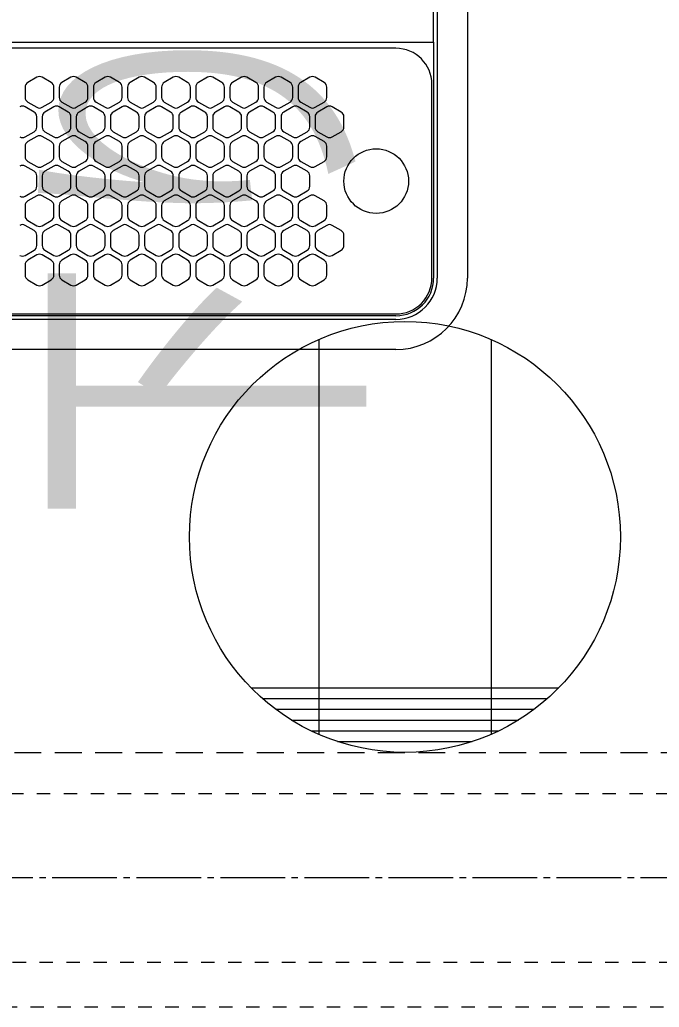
# Model space of a CAD drawing. Units: millimetres at full size, sheet at 1:30. Extents: x -17796 to 21385, y -23279 to 7734.
# Drawn here: x -13450.5 to -13272.4, y -1728.6 to -1453.5 of the extents above; entities that cross this region are included whole.
import ezdxf
from ezdxf.enums import TextEntityAlignment as Align

# ---------------------------------------------------------------- set-up
doc = ezdxf.new("R2010")
doc.units = ezdxf.units.MM
doc.header["$LTSCALE"] = 30
for name, pattern in [('USER11', [0.25, 0.125, -0.125]), ('USER4', [0.78, 0.6, -0.06, 0.06, -0.06]), ('USER5', [0.375, 0.25, -0.125])]:
    doc.linetypes.add(name, pattern=pattern)
doc.layers.add('0-1_(W)電灯', color=253, linetype='Continuous', lineweight=18)
doc.layers.add('E-E_文字', color=6, linetype='Continuous', lineweight=9)
doc.styles.add('ＭＳ ゴシック', font='')
doc.styles.get('ＭＳ ゴシック').set_extended_font_data('MS Gothic')

msp = doc.modelspace()

# ---------------------------------------------------------------- linework, layer by layer
at = {"layer": '0-1_(W)電灯'}
for p, q in [((-13334.22, -1060.48), (-13334.22, -1525.48)), ((-13325.82, -1060.48), (-13325.82, -1525.48)), ((-13906.22, -1459.78), (-13335.22, -1459.78)), ((-13335.22, -1459.78), (-13335.22, -1525.48)), ((-13345.72, -1461.48), (-13615.22, -1461.48)), ((-13445.72, -1469.55), (-13448.22, -1470.99)), ((-13441.72, -1470.99), (-13444.22, -1469.55)), ((-13436.22, -1469.55), (-13438.72, -1470.99)), ((-13432.22, -1470.99), (-13434.72, -1469.55)), ((-13426.72, -1469.55), (-13429.22, -1470.99)), ((-13422.72, -1470.99), (-13425.22, -1469.55)), ((-13417.22, -1469.55), (-13419.72, -1470.99)), ((-13413.22, -1470.99), (-13415.72, -1469.55)), ((-13407.72, -1469.55), (-13410.22, -1470.99)), ((-13403.72, -1470.99), (-13406.22, -1469.55)), ((-13398.22, -1469.55), (-13400.72, -1470.99)), ((-13394.22, -1470.99), (-13396.72, -1469.55)), ((-13388.72, -1469.55), (-13391.22, -1470.99)), ((-13384.72, -1470.99), (-13387.22, -1469.55)), ((-13379.22, -1469.55), (-13381.72, -1470.99)), ((-13375.22, -1470.99), (-13377.72, -1469.55)), ((-13369.72, -1469.55), (-13372.22, -1470.99)), ((-13365.72, -1470.99), (-13368.22, -1469.55)), ((-13335.72, -1525.48), (-13335.72, -1471.48)), ((-13448.97, -1472.29), (-13448.97, -1475.18)), ((-13440.97, -1475.18), (-13440.97, -1472.29)), ((-13439.47, -1472.29), (-13439.47, -1475.18)), ((-13431.47, -1475.18), (-13431.47, -1472.29)), ((-13429.97, -1472.29), (-13429.97, -1475.18)), ((-13421.97, -1475.18), (-13421.97, -1472.29)), ((-13420.47, -1472.29), (-13420.47, -1475.18)), ((-13412.47, -1475.18), (-13412.47, -1472.29)), ((-13410.97, -1472.29), (-13410.97, -1475.18)), ((-13402.97, -1475.18), (-13402.97, -1472.29)), ((-13401.47, -1472.29), (-13401.47, -1475.18)), ((-13393.47, -1475.18), (-13393.47, -1472.29)), ((-13391.97, -1472.29), (-13391.97, -1475.18)), ((-13383.97, -1475.18), (-13383.97, -1472.29)), ((-13382.47, -1472.29), (-13382.47, -1475.18)), ((-13374.47, -1475.18), (-13374.47, -1472.29)), ((-13372.97, -1472.29), (-13372.97, -1475.18)), ((-13364.97, -1475.18), (-13364.97, -1472.29)), ((-13448.22, -1476.48), (-13445.72, -1477.92)), ((-13444.22, -1477.92), (-13441.72, -1476.48)), ((-13438.72, -1476.48), (-13436.22, -1477.92)), ((-13434.72, -1477.92), (-13432.22, -1476.48)), ((-13429.22, -1476.48), (-13426.72, -1477.92)), ((-13425.22, -1477.92), (-13422.72, -1476.48)), ((-13419.72, -1476.48), (-13417.22, -1477.92)), ((-13415.72, -1477.92), (-13413.22, -1476.48)), ((-13410.22, -1476.48), (-13407.72, -1477.92)), ((-13406.22, -1477.92), (-13403.72, -1476.48)), ((-13400.72, -1476.48), (-13398.22, -1477.92)), ((-13396.72, -1477.92), (-13394.22, -1476.48)), ((-13391.22, -1476.48), (-13388.72, -1477.92)), ((-13387.22, -1477.92), (-13384.72, -1476.48)), ((-13381.72, -1476.48), (-13379.22, -1477.92)), ((-13377.72, -1477.92), (-13375.22, -1476.48)), ((-13372.22, -1476.48), (-13369.72, -1477.92)), ((-13368.22, -1477.92), (-13365.72, -1476.48)), ((-13446.47, -1479.24), (-13448.97, -1477.8)), ((-13440.97, -1477.8), (-13443.47, -1479.24)), ((-13436.97, -1479.24), (-13439.47, -1477.8)), ((-13431.47, -1477.8), (-13433.97, -1479.24)), ((-13427.47, -1479.24), (-13429.97, -1477.8)), ((-13421.97, -1477.8), (-13424.47, -1479.24)), ((-13417.97, -1479.24), (-13420.47, -1477.8)), ((-13412.47, -1477.8), (-13414.97, -1479.24)), ((-13408.47, -1479.24), (-13410.97, -1477.8)), ((-13402.97, -1477.8), (-13405.47, -1479.24)), ((-13398.97, -1479.24), (-13401.47, -1477.8)), ((-13393.47, -1477.8), (-13395.97, -1479.24)), ((-13389.47, -1479.24), (-13391.97, -1477.8)), ((-13383.97, -1477.8), (-13386.47, -1479.24)), ((-13379.97, -1479.24), (-13382.47, -1477.8)), ((-13374.47, -1477.8), (-13376.97, -1479.24)), ((-13370.47, -1479.24), (-13372.97, -1477.8)), ((-13364.97, -1477.8), (-13367.47, -1479.24)), ((-13360.97, -1479.24), (-13363.47, -1477.8)), ((-13445.72, -1483.43), (-13445.72, -1480.54)), ((-13444.22, -1480.54), (-13444.22, -1483.43)), ((-13436.22, -1483.43), (-13436.22, -1480.54)), ((-13434.72, -1480.54), (-13434.72, -1483.43)), ((-13426.72, -1483.43), (-13426.72, -1480.54)), ((-13425.22, -1480.54), (-13425.22, -1483.43)), ((-13417.22, -1483.43), (-13417.22, -1480.54)), ((-13415.72, -1480.54), (-13415.72, -1483.43)), ((-13407.72, -1483.43), (-13407.72, -1480.54)), ((-13406.22, -1480.54), (-13406.22, -1483.43)), ((-13398.22, -1483.43), (-13398.22, -1480.54)), ((-13396.72, -1480.54), (-13396.72, -1483.43)), ((-13388.72, -1483.43), (-13388.72, -1480.54)), ((-13387.22, -1480.54), (-13387.22, -1483.43)), ((-13379.22, -1483.43), (-13379.22, -1480.54)), ((-13377.72, -1480.54), (-13377.72, -1483.43)), ((-13369.72, -1483.43), (-13369.72, -1480.54)), ((-13368.22, -1480.54), (-13368.22, -1483.43)), ((-13360.22, -1483.43), (-13360.22, -1480.54)), ((-13448.97, -1486.17), (-13446.47, -1484.73)), ((-13443.47, -1484.73), (-13440.97, -1486.17)), ((-13439.47, -1486.17), (-13436.97, -1484.73)), ((-13433.97, -1484.73), (-13431.47, -1486.17)), ((-13429.97, -1486.17), (-13427.47, -1484.73)), ((-13424.47, -1484.73), (-13421.97, -1486.17)), ((-13420.47, -1486.17), (-13417.97, -1484.73)), ((-13414.97, -1484.73), (-13412.47, -1486.17)), ((-13410.97, -1486.17), (-13408.47, -1484.73)), ((-13405.47, -1484.73), (-13402.97, -1486.17)), ((-13401.47, -1486.17), (-13398.97, -1484.73)), ((-13395.97, -1484.73), (-13393.47, -1486.17)), ((-13391.97, -1486.17), (-13389.47, -1484.73)), ((-13386.47, -1484.73), (-13383.97, -1486.17)), ((-13382.47, -1486.17), (-13379.97, -1484.73)), ((-13376.97, -1484.73), (-13374.47, -1486.17)), ((-13372.97, -1486.17), (-13370.47, -1484.73)), ((-13367.47, -1484.73), (-13364.97, -1486.17)), ((-13363.47, -1486.17), (-13360.97, -1484.73)), ((-13445.72, -1486.05), (-13448.22, -1487.49)), ((-13441.72, -1487.49), (-13444.22, -1486.05)), ((-13436.22, -1486.05), (-13438.72, -1487.49)), ((-13432.22, -1487.49), (-13434.72, -1486.05)), ((-13426.72, -1486.05), (-13429.22, -1487.49)), ((-13422.72, -1487.49), (-13425.22, -1486.05)), ((-13417.22, -1486.05), (-13419.72, -1487.49)), ((-13413.22, -1487.49), (-13415.72, -1486.05)), ((-13407.72, -1486.05), (-13410.22, -1487.49)), ((-13403.72, -1487.49), (-13406.22, -1486.05)), ((-13398.22, -1486.05), (-13400.72, -1487.49)), ((-13394.22, -1487.49), (-13396.72, -1486.05)), ((-13388.72, -1486.05), (-13391.22, -1487.49)), ((-13384.72, -1487.49), (-13387.22, -1486.05)), ((-13379.22, -1486.05), (-13381.72, -1487.49)), ((-13375.22, -1487.49), (-13377.72, -1486.05)), ((-13369.72, -1486.05), (-13372.22, -1487.49)), ((-13365.72, -1487.49), (-13368.22, -1486.05)), ((-13448.97, -1488.79), (-13448.97, -1491.68)), ((-13440.97, -1491.68), (-13440.97, -1488.79)), ((-13439.47, -1488.79), (-13439.47, -1491.68)), ((-13431.47, -1491.68), (-13431.47, -1488.79)), ((-13429.97, -1488.79), (-13429.97, -1491.68)), ((-13421.97, -1491.68), (-13421.97, -1488.79)), ((-13420.47, -1488.79), (-13420.47, -1491.68)), ((-13412.47, -1491.68), (-13412.47, -1488.79)), ((-13410.97, -1488.79), (-13410.97, -1491.68)), ((-13402.97, -1491.68), (-13402.97, -1488.79)), ((-13401.47, -1488.79), (-13401.47, -1491.68)), ((-13393.47, -1491.68), (-13393.47, -1488.79)), ((-13391.97, -1488.79), (-13391.97, -1491.68)), ((-13383.97, -1491.68), (-13383.97, -1488.79)), ((-13382.47, -1488.79), (-13382.47, -1491.68)), ((-13374.47, -1491.68), (-13374.47, -1488.79)), ((-13372.97, -1488.79), (-13372.97, -1491.68)), ((-13364.97, -1491.68), (-13364.97, -1488.79)), ((-13448.22, -1492.98), (-13445.72, -1494.42)), ((-13444.22, -1494.42), (-13441.72, -1492.98)), ((-13438.72, -1492.98), (-13436.22, -1494.42)), ((-13434.72, -1494.42), (-13432.22, -1492.98)), ((-13429.22, -1492.98), (-13426.72, -1494.42)), ((-13425.22, -1494.42), (-13422.72, -1492.98)), ((-13419.72, -1492.98), (-13417.22, -1494.42)), ((-13415.72, -1494.42), (-13413.22, -1492.98)), ((-13410.22, -1492.98), (-13407.72, -1494.42)), ((-13406.22, -1494.42), (-13403.72, -1492.98)), ((-13400.72, -1492.98), (-13398.22, -1494.42)), ((-13396.72, -1494.42), (-13394.22, -1492.98)), ((-13391.22, -1492.98), (-13388.72, -1494.42)), ((-13387.22, -1494.42), (-13384.72, -1492.98)), ((-13381.72, -1492.98), (-13379.22, -1494.42)), ((-13377.72, -1494.42), (-13375.22, -1492.98)), ((-13372.22, -1492.98), (-13369.72, -1494.42)), ((-13368.22, -1494.42), (-13365.72, -1492.98)), ((-13446.47, -1495.74), (-13448.97, -1494.3)), ((-13440.97, -1494.3), (-13443.47, -1495.74)), ((-13436.97, -1495.74), (-13439.47, -1494.3)), ((-13431.47, -1494.3), (-13433.97, -1495.74)), ((-13427.47, -1495.74), (-13429.97, -1494.3)), ((-13421.97, -1494.3), (-13424.47, -1495.74)), ((-13417.97, -1495.74), (-13420.47, -1494.3)), ((-13412.47, -1494.3), (-13414.97, -1495.74)), ((-13408.47, -1495.74), (-13410.97, -1494.3)), ((-13402.97, -1494.3), (-13405.47, -1495.74)), ((-13398.97, -1495.74), (-13401.47, -1494.3)), ((-13393.47, -1494.3), (-13395.97, -1495.74)), ((-13389.47, -1495.74), (-13391.97, -1494.3)), ((-13383.97, -1494.3), (-13386.47, -1495.74)), ((-13379.97, -1495.74), (-13382.47, -1494.3)), ((-13374.47, -1494.3), (-13376.97, -1495.74)), ((-13370.47, -1495.74), (-13372.97, -1494.3)), ((-13445.72, -1499.93), (-13445.72, -1497.04)), ((-13444.22, -1497.04), (-13444.22, -1499.93)), ((-13436.22, -1499.93), (-13436.22, -1497.04)), ((-13434.72, -1497.04), (-13434.72, -1499.93)), ((-13426.72, -1499.93), (-13426.72, -1497.04)), ((-13425.22, -1497.04), (-13425.22, -1499.93)), ((-13417.22, -1499.93), (-13417.22, -1497.04)), ((-13415.72, -1497.04), (-13415.72, -1499.93)), ((-13407.72, -1499.93), (-13407.72, -1497.04)), ((-13406.22, -1497.04), (-13406.22, -1499.93)), ((-13398.22, -1499.93), (-13398.22, -1497.04)), ((-13396.72, -1497.04), (-13396.72, -1499.93)), ((-13388.72, -1499.93), (-13388.72, -1497.04)), ((-13387.22, -1497.04), (-13387.22, -1499.93)), ((-13379.22, -1499.93), (-13379.22, -1497.04)), ((-13377.72, -1497.04), (-13377.72, -1499.93)), ((-13369.72, -1499.93), (-13369.72, -1497.04)), ((-13448.97, -1502.67), (-13446.47, -1501.23)), ((-13443.47, -1501.23), (-13440.97, -1502.67)), ((-13439.47, -1502.67), (-13436.97, -1501.23)), ((-13433.97, -1501.23), (-13431.47, -1502.67)), ((-13429.97, -1502.67), (-13427.47, -1501.23)), ((-13424.47, -1501.23), (-13421.97, -1502.67)), ((-13420.47, -1502.67), (-13417.97, -1501.23)), ((-13414.97, -1501.23), (-13412.47, -1502.67)), ((-13410.97, -1502.67), (-13408.47, -1501.23)), ((-13405.47, -1501.23), (-13402.97, -1502.67)), ((-13401.47, -1502.67), (-13398.97, -1501.23)), ((-13395.97, -1501.23), (-13393.47, -1502.67)), ((-13391.97, -1502.67), (-13389.47, -1501.23)), ((-13386.47, -1501.23), (-13383.97, -1502.67)), ((-13382.47, -1502.67), (-13379.97, -1501.23)), ((-13376.97, -1501.23), (-13374.47, -1502.67)), ((-13372.97, -1502.67), (-13370.47, -1501.23)), ((-13445.72, -1502.55), (-13448.22, -1503.99)), ((-13441.72, -1503.99), (-13444.22, -1502.55)), ((-13436.22, -1502.55), (-13438.72, -1503.99)), ((-13432.22, -1503.99), (-13434.72, -1502.55)), ((-13426.72, -1502.55), (-13429.22, -1503.99)), ((-13422.72, -1503.99), (-13425.22, -1502.55)), ((-13417.22, -1502.55), (-13419.72, -1503.99)), ((-13413.22, -1503.99), (-13415.72, -1502.55)), ((-13407.72, -1502.55), (-13410.22, -1503.99)), ((-13403.72, -1503.99), (-13406.22, -1502.55)), ((-13398.22, -1502.55), (-13400.72, -1503.99)), ((-13394.22, -1503.99), (-13396.72, -1502.55)), ((-13388.72, -1502.55), (-13391.22, -1503.99)), ((-13384.72, -1503.99), (-13387.22, -1502.55)), ((-13379.22, -1502.55), (-13381.72, -1503.99)), ((-13375.22, -1503.99), (-13377.72, -1502.55)), ((-13369.72, -1502.55), (-13372.22, -1503.99)), ((-13365.72, -1503.99), (-13368.22, -1502.55)), ((-13448.97, -1505.29), (-13448.97, -1508.18)), ((-13440.97, -1508.18), (-13440.97, -1505.29)), ((-13439.47, -1505.29), (-13439.47, -1508.18)), ((-13431.47, -1508.18), (-13431.47, -1505.29)), ((-13429.97, -1505.29), (-13429.97, -1508.18)), ((-13421.97, -1508.18), (-13421.97, -1505.29)), ((-13420.47, -1505.29), (-13420.47, -1508.18)), ((-13412.47, -1508.18), (-13412.47, -1505.29)), ((-13410.97, -1505.29), (-13410.97, -1508.18)), ((-13402.97, -1508.18), (-13402.97, -1505.29)), ((-13401.47, -1505.29), (-13401.47, -1508.18)), ((-13393.47, -1508.18), (-13393.47, -1505.29)), ((-13391.97, -1505.29), (-13391.97, -1508.18)), ((-13383.97, -1508.18), (-13383.97, -1505.29)), ((-13382.47, -1505.29), (-13382.47, -1508.18)), ((-13374.47, -1508.18), (-13374.47, -1505.29)), ((-13372.97, -1505.29), (-13372.97, -1508.18)), ((-13364.97, -1508.18), (-13364.97, -1505.29)), ((-13448.22, -1509.48), (-13445.72, -1510.92)), ((-13444.22, -1510.92), (-13441.72, -1509.48)), ((-13438.72, -1509.48), (-13436.22, -1510.92)), ((-13434.72, -1510.92), (-13432.22, -1509.48)), ((-13429.22, -1509.48), (-13426.72, -1510.92)), ((-13425.22, -1510.92), (-13422.72, -1509.48)), ((-13419.72, -1509.48), (-13417.22, -1510.92)), ((-13415.72, -1510.92), (-13413.22, -1509.48)), ((-13410.22, -1509.48), (-13407.72, -1510.92)), ((-13406.22, -1510.92), (-13403.72, -1509.48)), ((-13400.72, -1509.48), (-13398.22, -1510.92)), ((-13396.72, -1510.92), (-13394.22, -1509.48)), ((-13391.22, -1509.48), (-13388.72, -1510.92)), ((-13387.22, -1510.92), (-13384.72, -1509.48)), ((-13381.72, -1509.48), (-13379.22, -1510.92)), ((-13377.72, -1510.92), (-13375.22, -1509.48)), ((-13372.22, -1509.48), (-13369.72, -1510.92)), ((-13368.22, -1510.92), (-13365.72, -1509.48)), ((-13446.47, -1512.24), (-13448.97, -1510.8)), ((-13440.97, -1510.8), (-13443.47, -1512.24)), ((-13436.97, -1512.24), (-13439.47, -1510.8)), ((-13431.47, -1510.8), (-13433.97, -1512.24)), ((-13427.47, -1512.24), (-13429.97, -1510.8)), ((-13421.97, -1510.8), (-13424.47, -1512.24)), ((-13417.97, -1512.24), (-13420.47, -1510.8)), ((-13412.47, -1510.8), (-13414.97, -1512.24)), ((-13408.47, -1512.24), (-13410.97, -1510.8)), ((-13402.97, -1510.8), (-13405.47, -1512.24)), ((-13398.97, -1512.24), (-13401.47, -1510.8)), ((-13393.47, -1510.8), (-13395.97, -1512.24)), ((-13389.47, -1512.24), (-13391.97, -1510.8)), ((-13383.97, -1510.8), (-13386.47, -1512.24)), ((-13379.97, -1512.24), (-13382.47, -1510.8)), ((-13374.47, -1510.8), (-13376.97, -1512.24)), ((-13370.47, -1512.24), (-13372.97, -1510.8)), ((-13364.97, -1510.8), (-13367.47, -1512.24)), ((-13360.97, -1512.24), (-13363.47, -1510.8)), ((-13445.72, -1516.43), (-13445.72, -1513.54)), ((-13444.22, -1513.54), (-13444.22, -1516.43)), ((-13436.22, -1516.43), (-13436.22, -1513.54)), ((-13434.72, -1513.54), (-13434.72, -1516.43)), ((-13426.72, -1516.43), (-13426.72, -1513.54)), ((-13425.22, -1513.54), (-13425.22, -1516.43)), ((-13417.22, -1516.43), (-13417.22, -1513.54)), ((-13415.72, -1513.54), (-13415.72, -1516.43)), ((-13407.72, -1516.43), (-13407.72, -1513.54)), ((-13406.22, -1513.54), (-13406.22, -1516.43)), ((-13398.22, -1516.43), (-13398.22, -1513.54)), ((-13396.72, -1513.54), (-13396.72, -1516.43)), ((-13388.72, -1516.43), (-13388.72, -1513.54)), ((-13387.22, -1513.54), (-13387.22, -1516.43)), ((-13379.22, -1516.43), (-13379.22, -1513.54)), ((-13377.72, -1513.54), (-13377.72, -1516.43)), ((-13369.72, -1516.43), (-13369.72, -1513.54)), ((-13368.22, -1513.54), (-13368.22, -1516.43)), ((-13360.22, -1516.43), (-13360.22, -1513.54)), ((-13448.97, -1519.17), (-13446.47, -1517.73)), ((-13443.47, -1517.73), (-13440.97, -1519.17)), ((-13439.47, -1519.17), (-13436.97, -1517.73)), ((-13433.97, -1517.73), (-13431.47, -1519.17)), ((-13429.97, -1519.17), (-13427.47, -1517.73)), ((-13424.47, -1517.73), (-13421.97, -1519.17)), ((-13420.47, -1519.17), (-13417.97, -1517.73)), ((-13414.97, -1517.73), (-13412.47, -1519.17)), ((-13410.97, -1519.17), (-13408.47, -1517.73)), ((-13405.47, -1517.73), (-13402.97, -1519.17)), ((-13401.47, -1519.17), (-13398.97, -1517.73)), ((-13395.97, -1517.73), (-13393.47, -1519.17)), ((-13391.97, -1519.17), (-13389.47, -1517.73)), ((-13386.47, -1517.73), (-13383.97, -1519.17)), ((-13382.47, -1519.17), (-13379.97, -1517.73)), ((-13376.97, -1517.73), (-13374.47, -1519.17)), ((-13372.97, -1519.17), (-13370.47, -1517.73)), ((-13367.47, -1517.73), (-13364.97, -1519.17)), ((-13363.47, -1519.17), (-13360.97, -1517.73)), ((-13445.72, -1519.05), (-13448.22, -1520.49)), ((-13441.72, -1520.49), (-13444.22, -1519.05)), ((-13436.22, -1519.05), (-13438.72, -1520.49)), ((-13432.22, -1520.49), (-13434.72, -1519.05)), ((-13426.72, -1519.05), (-13429.22, -1520.49)), ((-13422.72, -1520.49), (-13425.22, -1519.05)), ((-13417.22, -1519.05), (-13419.72, -1520.49)), ((-13413.22, -1520.49), (-13415.72, -1519.05)), ((-13407.72, -1519.05), (-13410.22, -1520.49)), ((-13403.72, -1520.49), (-13406.22, -1519.05)), ((-13398.22, -1519.05), (-13400.72, -1520.49)), ((-13394.22, -1520.49), (-13396.72, -1519.05)), ((-13388.72, -1519.05), (-13391.22, -1520.49)), ((-13384.72, -1520.49), (-13387.22, -1519.05)), ((-13379.22, -1519.05), (-13381.72, -1520.49)), ((-13375.22, -1520.49), (-13377.72, -1519.05)), ((-13369.72, -1519.05), (-13372.22, -1520.49)), ((-13365.72, -1520.49), (-13368.22, -1519.05)), ((-13448.97, -1521.79), (-13448.97, -1524.68)), ((-13440.97, -1524.68), (-13440.97, -1521.79)), ((-13439.47, -1521.79), (-13439.47, -1524.68)), ((-13431.47, -1524.68), (-13431.47, -1521.79)), ((-13429.97, -1521.79), (-13429.97, -1524.68)), ((-13421.97, -1524.68), (-13421.97, -1521.79)), ((-13420.47, -1521.79), (-13420.47, -1524.68)), ((-13412.47, -1524.68), (-13412.47, -1521.79)), ((-13410.97, -1521.79), (-13410.97, -1524.68)), ((-13402.97, -1524.68), (-13402.97, -1521.79)), ((-13401.47, -1521.79), (-13401.47, -1524.68)), ((-13393.47, -1524.68), (-13393.47, -1521.79)), ((-13391.97, -1521.79), (-13391.97, -1524.68)), ((-13383.97, -1524.68), (-13383.97, -1521.79)), ((-13382.47, -1521.79), (-13382.47, -1524.68)), ((-13374.47, -1524.68), (-13374.47, -1521.79)), ((-13372.97, -1521.79), (-13372.97, -1524.68)), ((-13364.97, -1524.68), (-13364.97, -1521.79)), ((-13448.22, -1525.98), (-13445.72, -1527.42)), ((-13444.22, -1527.42), (-13441.72, -1525.98)), ((-13438.72, -1525.98), (-13436.22, -1527.42)), ((-13434.72, -1527.42), (-13432.22, -1525.98)), ((-13429.22, -1525.98), (-13426.72, -1527.42)), ((-13425.22, -1527.42), (-13422.72, -1525.98)), ((-13419.72, -1525.98), (-13417.22, -1527.42)), ((-13415.72, -1527.42), (-13413.22, -1525.98)), ((-13410.22, -1525.98), (-13407.72, -1527.42)), ((-13406.22, -1527.42), (-13403.72, -1525.98)), ((-13400.72, -1525.98), (-13398.22, -1527.42)), ((-13396.72, -1527.42), (-13394.22, -1525.98)), ((-13391.22, -1525.98), (-13388.72, -1527.42)), ((-13387.22, -1527.42), (-13384.72, -1525.98)), ((-13381.72, -1525.98), (-13379.22, -1527.42)), ((-13377.72, -1527.42), (-13375.22, -1525.98)), ((-13372.22, -1525.98), (-13369.72, -1527.42)), ((-13368.22, -1527.42), (-13365.72, -1525.98)), ((-13345.72, -1535.98), (-13620.47, -1535.98)), ((-13345.72, -1536.98), (-13620.47, -1536.98)), ((-13615.22, -1535.48), (-13345.72, -1535.48)), ((-13345.72, -1545.38), (-13620.47, -1545.38))]:
    msp.add_line(p, q, dxfattribs=at)
at = {"layer": '0-1_(W)電灯', "color": 54, "linetype": 'USER4'}
msp.add_line((-12861.8, -1692.58), (-15269.81, -1692.58), dxfattribs=at)
at = {"layer": '0-1_(W)電灯', "color": 4, "linetype": 'USER11'}
msp.add_lwpolyline([(-13083.72, -1017.58), (-13083.72, -1728.58), (-15170.72, -1728.58)], dxfattribs=at)
at = {"layer": '0-1_(W)電灯', "color": 30, "linetype": 'USER11'}
msp.add_lwpolyline([(-15170.72, -1669.08), (-13143.22, -1669.08), (-13143.22, -1030.08), (-13096.22, -1030.08), (-13096.22, -1716.08), (-15170.72, -1716.08)], dxfattribs=at)
at = {"layer": '0-1_(W)電灯', "color": 2, "linetype": 'USER5'}
msp.add_lwpolyline([(-14070.72, -1657.58), (-13170.72, -1657.58), (-13170.72, -1047.58), (-14070.72, -1047.58), (-14070.72, -1297.58)], dxfattribs=at)
at = {"layer": '0-1_(W)電灯'}
msp.add_lwpolyline([(-13335.22, -1459.78), (-13335.22, -1458.78), (-13335.22, -1450.88)], dxfattribs=at)
msp.add_circle((-13351.22, -1498.48), 9, dxfattribs=at)
for centre, radius, start, end in [((-13345.72, -1471.48), 10, 0.0001, 89.9999), ((-13447.47, -1472.29), 1.5, 119.999, 180.0001), ((-13444.97, -1470.85), 1.5, 59.998, 120.002), ((-13442.47, -1472.29), 1.5, 359.9988, 60.0012), ((-13437.97, -1472.29), 1.5, 119.9984, 180.0017), ((-13435.47, -1470.85), 1.5, 60.0004, 119.9996), ((-13432.97, -1472.29), 1.5, 0.0005, 60.0004), ((-13428.47, -1472.29), 1.5, 119.9984, 180.0017), ((-13425.97, -1470.85), 1.5, 59.9981, 120.0019), ((-13423.47, -1472.29), 1.5, 359.9996, 60.0013), ((-13418.97, -1472.29), 1.5, 119.9979, 180.0012), ((-13416.47, -1470.85), 1.5, 59.998, 120.002), ((-13413.97, -1472.29), 1.5, 359.9996, 60.0013), ((-13409.47, -1472.29), 1.5, 119.999, 180.0001), ((-13406.97, -1470.85), 1.5, 59.998, 120.002), ((-13404.47, -1472.29), 1.5, 359.9984, 60.0025), ((-13399.97, -1472.29), 1.5, 119.999, 180.0001), ((-13397.47, -1470.85), 1.5, 59.9982, 120.0018), ((-13394.97, -1472.29), 1.5, 359.9988, 60.0012), ((-13390.47, -1472.29), 1.5, 119.9984, 180.0017), ((-13387.97, -1470.85), 1.5, 60.0004, 119.9996), ((-13385.47, -1472.29), 1.5, 0.0005, 60.0004), ((-13380.97, -1472.29), 1.5, 119.9984, 180.0017), ((-13378.47, -1470.85), 1.5, 59.9981, 120.0019), ((-13375.97, -1472.29), 1.5, 359.9996, 60.0013), ((-13371.47, -1472.29), 1.5, 119.9979, 180.0012), ((-13368.97, -1470.85), 1.5, 60.0025, 119.9975), ((-13366.47, -1472.29), 1.5, 359.9984, 60.0025), ((-13447.47, -1475.18), 1.5, 180.0011, 239.9987), ((-13442.47, -1475.18), 1.5, 300.0001, 0.0012), ((-13437.97, -1475.18), 1.5, 180.0003, 239.9985), ((-13432.97, -1475.18), 1.5, 300.0007, 359.9995), ((-13428.47, -1475.18), 1.5, 180.0003, 239.9985), ((-13423.47, -1475.18), 1.5, 300.0007, 359.9995), ((-13418.97, -1475.18), 1.5, 180.0011, 239.9987), ((-13413.97, -1475.18), 1.5, 299.9996, 0.0006), ((-13409.47, -1475.18), 1.5, 180.0011, 239.9987), ((-13404.47, -1475.18), 1.5, 299.9987, 0.0015), ((-13399.97, -1475.18), 1.5, 180.0011, 239.9987), ((-13394.97, -1475.18), 1.5, 300.0001, 0.0012), ((-13390.47, -1475.18), 1.5, 180.0003, 239.9985), ((-13385.47, -1475.18), 1.5, 300.0007, 359.9995), ((-13380.97, -1475.18), 1.5, 180.0003, 239.9985), ((-13375.97, -1475.18), 1.5, 300.0007, 359.9995), ((-13371.47, -1475.18), 1.5, 180.0011, 239.9987), ((-13366.47, -1475.18), 1.5, 299.9996, 0.0006), ((-13449.72, -1479.1), 1.5, 59.9991, 120.0009), ((-13447.22, -1480.54), 1.5, 359.9997, 60.0003), ((-13444.97, -1476.62), 1.5, 239.999, 300.001), ((-13442.72, -1480.54), 1.5, 119.9997, 179.9994), ((-13440.22, -1479.1), 1.5, 59.9995, 120.0006), ((-13437.72, -1480.54), 1.5, 359.9997, 60.0003), ((-13435.47, -1476.62), 1.5, 239.9993, 300.0007), ((-13433.22, -1480.54), 1.5, 119.999, 180.0011), ((-13430.72, -1479.1), 1.5, 59.9991, 120.0009), ((-13428.22, -1480.54), 1.5, 0.0003, 60.0007), ((-13425.97, -1476.62), 1.5, 239.999, 300.001), ((-13423.72, -1480.54), 1.5, 119.9976, 180.0015), ((-13421.22, -1479.1), 1.5, 59.9991, 120.0009), ((-13418.72, -1480.54), 1.5, 359.9993, 60.0016), ((-13416.47, -1476.62), 1.5, 239.999, 300.001), ((-13414.22, -1480.54), 1.5, 119.9976, 180.0015), ((-13411.72, -1479.1), 1.5, 59.9989, 120.0011), ((-13409.22, -1480.54), 1.5, 359.9993, 60.0016), ((-13406.97, -1476.62), 1.5, 239.999, 300.001), ((-13404.72, -1480.54), 1.5, 119.9976, 180.0015), ((-13402.22, -1479.1), 1.5, 59.9991, 120.0009), ((-13399.72, -1480.54), 1.5, 359.9997, 60.0003), ((-13397.47, -1476.62), 1.5, 239.9993, 300.0007), ((-13395.22, -1480.54), 1.5, 119.999, 180.0011), ((-13392.72, -1479.1), 1.5, 59.9995, 120.0006), ((-13390.22, -1480.54), 1.5, 359.9997, 60.0003), ((-13387.97, -1476.62), 1.5, 239.9993, 300.0007), ((-13385.72, -1480.54), 1.5, 119.999, 180.0011), ((-13383.22, -1479.1), 1.5, 59.9991, 120.0009), ((-13380.72, -1480.54), 1.5, 359.9993, 60.0016), ((-13378.47, -1476.62), 1.5, 239.999, 300.001), ((-13376.22, -1480.54), 1.5, 119.9976, 180.0015), ((-13373.72, -1479.1), 1.5, 59.9991, 120.0009), ((-13371.22, -1480.54), 1.5, 360, 59.9989), ((-13368.97, -1476.62), 1.5, 239.9996, 300.0004), ((-13366.72, -1480.54), 1.5, 119.9997, 179.9994), ((-13364.22, -1479.1), 1.5, 59.9995, 120.0006), ((-13361.72, -1480.54), 1.5, 0.0034, 59.9975), ((-13447.22, -1483.43), 1.5, 300.0012, 360), ((-13442.72, -1483.43), 1.5, 179.9993, 240.0005), ((-13437.72, -1483.43), 1.5, 300.0002, 0.0011), ((-13433.22, -1483.43), 1.5, 179.9996, 239.9991), ((-13428.22, -1483.43), 1.5, 300.0008, 359.9994), ((-13423.72, -1483.43), 1.5, 179.9993, 240.0005), ((-13418.72, -1483.43), 1.5, 300.0008, 359.9994), ((-13414.22, -1483.43), 1.5, 179.9993, 240.0005), ((-13409.22, -1483.43), 1.5, 300.0008, 359.9994), ((-13404.72, -1483.43), 1.5, 179.9993, 240.0005), ((-13399.72, -1483.43), 1.5, 300.0012, 360), ((-13395.22, -1483.43), 1.5, 179.9987, 240), ((-13390.22, -1483.43), 1.5, 300.0002, 0.0011), ((-13385.72, -1483.43), 1.5, 179.9996, 239.9991), ((-13380.72, -1483.43), 1.5, 300.0008, 359.9994), ((-13376.22, -1483.43), 1.5, 179.9993, 240.0005), ((-13371.22, -1483.43), 1.5, 299.9995, 0.0027), ((-13366.72, -1483.43), 1.5, 179.9995, 240.0002), ((-13361.72, -1483.43), 1.5, 300.0008, 359.9994), ((-13449.72, -1484.87), 1.5, 240.0004, 299.9996), ((-13447.47, -1488.79), 1.5, 119.9986, 180.0005), ((-13444.97, -1487.35), 1.5, 60.0003, 119.9997), ((-13442.47, -1488.79), 1.5, 359.9986, 60.0013), ((-13440.22, -1484.87), 1.5, 240.0008, 299.9992), ((-13437.97, -1488.79), 1.5, 119.9999, 180.0002), ((-13435.47, -1487.35), 1.5, 60.0007, 119.9993), ((-13432.97, -1488.79), 1.5, 0.0003, 60.0005), ((-13430.72, -1484.87), 1.5, 240.0004, 299.9996), ((-13428.47, -1488.79), 1.5, 119.9999, 180.0002), ((-13425.97, -1487.35), 1.5, 60.0006, 119.9994), ((-13423.47, -1488.79), 1.5, 0.0003, 60.0005), ((-13421.22, -1484.87), 1.5, 240.0004, 299.9996), ((-13418.97, -1488.79), 1.5, 119.9986, 180.0005), ((-13416.47, -1487.35), 1.5, 60.0006, 119.9994), ((-13413.97, -1488.79), 1.5, 0.0003, 60.0005), ((-13411.72, -1484.87), 1.5, 240.0006, 299.9994), ((-13409.47, -1488.79), 1.5, 119.9986, 180.0005), ((-13406.97, -1487.35), 1.5, 60.0003, 119.9997), ((-13404.47, -1488.79), 1.5, 0.0003, 60.0005), ((-13402.22, -1484.87), 1.5, 240.0004, 299.9996), ((-13399.97, -1488.79), 1.5, 119.9986, 180.0005), ((-13397.47, -1487.35), 1.5, 60.0007, 119.9993), ((-13394.97, -1488.79), 1.5, 359.9986, 60.0013), ((-13392.72, -1484.87), 1.5, 240.0008, 299.9992), ((-13390.47, -1488.79), 1.5, 119.9999, 180.0002), ((-13387.97, -1487.35), 1.5, 60.0007, 119.9993), ((-13385.47, -1488.79), 1.5, 0.0003, 60.0005), ((-13383.22, -1484.87), 1.5, 240.0004, 299.9996), ((-13380.97, -1488.79), 1.5, 119.9999, 180.0002), ((-13378.47, -1487.35), 1.5, 60.0006, 119.9994), ((-13375.97, -1488.79), 1.5, 0.0003, 60.0005), ((-13373.72, -1484.87), 1.5, 240.0004, 299.9996), ((-13371.47, -1488.79), 1.5, 119.9986, 180.0005), ((-13368.97, -1487.35), 1.5, 60.0005, 119.9995), ((-13366.47, -1488.79), 1.5, 0.0003, 60.0005), ((-13364.22, -1484.87), 1.5, 240.0009, 299.9991), ((-13447.47, -1491.68), 1.5, 180.0018, 239.9979), ((-13442.47, -1491.68), 1.5, 300.0009, 0.0003), ((-13437.97, -1491.68), 1.5, 180.0001, 239.9987), ((-13432.97, -1491.68), 1.5, 300.0016, 359.9987), ((-13428.47, -1491.68), 1.5, 180.0001, 239.9987), ((-13423.47, -1491.68), 1.5, 300.0016, 359.9987), ((-13418.97, -1491.68), 1.5, 179.9998, 240), ((-13413.97, -1491.68), 1.5, 299.9996, 0.0007), ((-13409.47, -1491.68), 1.5, 180.0007, 239.9991), ((-13404.47, -1491.68), 1.5, 299.9996, 0.0007), ((-13399.97, -1491.68), 1.5, 180.0018, 239.9979), ((-13394.97, -1491.68), 1.5, 300.0009, 0.0003), ((-13390.47, -1491.68), 1.5, 180.0001, 239.9987), ((-13385.47, -1491.68), 1.5, 300.0016, 359.9987), ((-13380.97, -1491.68), 1.5, 180.0001, 239.9987), ((-13375.97, -1491.68), 1.5, 300.0005, 359.9998), ((-13371.47, -1491.68), 1.5, 179.9998, 240), ((-13366.47, -1491.68), 1.5, 300.0005, 359.9998), ((-13449.72, -1495.6), 1.5, 60.001, 119.999), ((-13447.22, -1497.04), 1.5, 0.0007, 59.9993), ((-13444.97, -1493.12), 1.5, 240.0011, 299.9989), ((-13442.72, -1497.04), 1.5, 119.9999, 179.9992), ((-13440.22, -1495.6), 1.5, 60.0016, 119.9984), ((-13437.72, -1497.04), 1.5, 359.9995, 60.0004), ((-13435.47, -1493.12), 1.5, 240.0014, 299.9986), ((-13433.22, -1497.04), 1.5, 119.9993, 180.0008), ((-13430.72, -1495.6), 1.5, 60.0012, 119.9988), ((-13428.22, -1497.04), 1.5, 0.0003, 60.0006), ((-13425.97, -1493.12), 1.5, 240.001, 299.999), ((-13423.72, -1497.04), 1.5, 119.999, 180.0001), ((-13421.22, -1495.6), 1.5, 60.001, 119.999), ((-13418.72, -1497.04), 1.5, 0.0003, 60.0006), ((-13416.47, -1493.12), 1.5, 240.0012, 299.9988), ((-13414.22, -1497.04), 1.5, 119.9999, 179.9992), ((-13411.72, -1495.6), 1.5, 60.001, 119.999), ((-13409.22, -1497.04), 1.5, 0.0003, 60.0006), ((-13406.97, -1493.12), 1.5, 240.0011, 299.9989), ((-13404.72, -1497.04), 1.5, 119.9999, 179.9992), ((-13402.22, -1495.6), 1.5, 60.001, 119.999), ((-13399.72, -1497.04), 1.5, 0.0007, 59.9993), ((-13397.47, -1493.12), 1.5, 240.0014, 299.9986), ((-13395.22, -1497.04), 1.5, 119.9993, 180.0008), ((-13392.72, -1495.6), 1.5, 60.0016, 119.9984), ((-13390.22, -1497.04), 1.5, 359.9995, 60.0004), ((-13387.97, -1493.12), 1.5, 240.0014, 299.9986), ((-13385.72, -1497.04), 1.5, 119.9993, 180.0008), ((-13383.22, -1495.6), 1.5, 60.0012, 119.9988), ((-13380.72, -1497.04), 1.5, 0.0003, 60.0006), ((-13378.47, -1493.12), 1.5, 240.001, 299.999), ((-13376.22, -1497.04), 1.5, 119.999, 180.0001), ((-13373.72, -1495.6), 1.5, 60.001, 119.999), ((-13371.22, -1497.04), 1.5, 359.9989, 60), ((-13368.97, -1493.12), 1.5, 240.0016, 299.9984), ((-13447.22, -1499.93), 1.5, 299.9993, 0.0008), ((-13442.72, -1499.93), 1.5, 180.0012, 239.9997), ((-13437.72, -1499.93), 1.5, 299.9993, 0.0008), ((-13433.22, -1499.93), 1.5, 179.9995, 240.0004), ((-13428.22, -1499.93), 1.5, 299.9999, 359.9992), ((-13423.72, -1499.93), 1.5, 180.0003, 240.0006), ((-13418.72, -1499.93), 1.5, 299.9999, 359.9992), ((-13414.22, -1499.93), 1.5, 180.0003, 240.0006), ((-13409.22, -1499.93), 1.5, 299.999, 0.0001), ((-13404.72, -1499.93), 1.5, 180.0003, 240.0006), ((-13399.72, -1499.93), 1.5, 299.9993, 0.0008), ((-13395.22, -1499.93), 1.5, 179.9995, 240.0004), ((-13390.22, -1499.93), 1.5, 299.9993, 0.0008), ((-13385.72, -1499.93), 1.5, 180.0007, 239.9993), ((-13380.72, -1499.93), 1.5, 299.9999, 359.9992), ((-13376.22, -1499.93), 1.5, 180.0003, 240.0006), ((-13371.22, -1499.93), 1.5, 299.9996, 0.0015), ((-13449.72, -1501.37), 1.5, 240.0012, 299.9988), ((-13447.47, -1505.29), 1.5, 120.0007, 179.9984), ((-13444.97, -1503.85), 1.5, 60.001, 119.999), ((-13442.47, -1505.29), 1.5, 359.999, 60.0009), ((-13440.22, -1501.37), 1.5, 240.0016, 299.9984), ((-13437.97, -1505.29), 1.5, 120.0001, 180), ((-13435.47, -1503.85), 1.5, 60.0014, 119.9986), ((-13432.97, -1505.29), 1.5, 0.0007, 60.0002), ((-13430.72, -1501.37), 1.5, 240.001, 299.999), ((-13428.47, -1505.29), 1.5, 120.0001, 180), ((-13425.97, -1503.85), 1.5, 60.0011, 119.9989), ((-13423.47, -1505.29), 1.5, 359.9996, 60.0013), ((-13421.22, -1501.37), 1.5, 240.001, 299.999), ((-13418.97, -1505.29), 1.5, 119.9987, 180.0004), ((-13416.47, -1503.85), 1.5, 60.0012, 119.9988), ((-13413.97, -1505.29), 1.5, 359.9987, 60.0022), ((-13411.72, -1501.37), 1.5, 240.001, 299.999), ((-13409.47, -1505.29), 1.5, 119.9996, 179.9995), ((-13406.97, -1503.85), 1.5, 60.001, 119.999), ((-13404.47, -1505.29), 1.5, 359.9987, 60.0022), ((-13402.22, -1501.37), 1.5, 240.0012, 299.9988), ((-13399.97, -1505.29), 1.5, 120.0007, 179.9984), ((-13397.47, -1503.85), 1.5, 60.0014, 119.9986), ((-13394.97, -1505.29), 1.5, 359.999, 60.0009), ((-13392.72, -1501.37), 1.5, 240.0016, 299.9984), ((-13390.47, -1505.29), 1.5, 120.0001, 180), ((-13387.97, -1503.85), 1.5, 60.0014, 119.9986), ((-13385.47, -1505.29), 1.5, 0.0007, 60.0002), ((-13383.22, -1501.37), 1.5, 240.001, 299.999), ((-13380.97, -1505.29), 1.5, 120.0001, 180), ((-13378.47, -1503.85), 1.5, 60.0011, 119.9989), ((-13375.97, -1505.29), 1.5, 359.9996, 60.0013), ((-13373.72, -1501.37), 1.5, 240.001, 299.999), ((-13371.47, -1505.29), 1.5, 119.9987, 180.0004), ((-13368.97, -1503.85), 1.5, 60.0012, 119.9988), ((-13366.47, -1505.29), 1.5, 0.0007, 60.0002), ((-13447.47, -1508.18), 1.5, 180.0003, 239.9983), ((-13442.47, -1508.18), 1.5, 300.0032, 359.9992), ((-13437.97, -1508.18), 1.5, 179.9986, 239.999), ((-13432.97, -1508.18), 1.5, 300.0028, 359.9986), ((-13428.47, -1508.18), 1.5, 179.9995, 239.9981), ((-13423.47, -1508.18), 1.5, 300.0018, 359.9995), ((-13418.97, -1508.18), 1.5, 180.0003, 239.9983), ((-13413.97, -1508.18), 1.5, 300.0018, 359.9995), ((-13409.47, -1508.18), 1.5, 180.0003, 239.9983), ((-13404.47, -1508.18), 1.5, 300.0018, 359.9995), ((-13399.97, -1508.18), 1.5, 180.0003, 239.9983), ((-13394.97, -1508.18), 1.5, 300.0032, 359.9992), ((-13390.47, -1508.18), 1.5, 179.9986, 239.999), ((-13385.47, -1508.18), 1.5, 300.0018, 359.9995), ((-13380.97, -1508.18), 1.5, 180.0007, 239.997), ((-13375.97, -1508.18), 1.5, 300.0018, 359.9995), ((-13371.47, -1508.18), 1.5, 180.0003, 239.9983), ((-13366.47, -1508.18), 1.5, 300.0028, 359.9986), ((-13449.72, -1512.1), 1.5, 59.9957, 120.0043), ((-13447.22, -1513.54), 1.5, 0.0022, 59.9954), ((-13444.97, -1509.62), 1.5, 239.9959, 300.0041), ((-13442.72, -1513.54), 1.5, 120.0016, 179.9997), ((-13440.22, -1512.1), 1.5, 59.9961, 120.0039), ((-13437.72, -1513.54), 1.5, 0.0013, 59.9963), ((-13435.47, -1509.62), 1.5, 239.996, 300.004), ((-13433.22, -1513.54), 1.5, 120.001, 180.0014), ((-13430.72, -1512.1), 1.5, 59.9958, 120.0042), ((-13428.22, -1513.54), 1.5, 0.0019, 59.9967), ((-13425.97, -1509.62), 1.5, 239.9956, 300.0044), ((-13423.72, -1513.54), 1.5, 120.0016, 179.9997), ((-13421.22, -1512.1), 1.5, 59.9958, 120.0042), ((-13418.72, -1513.54), 1.5, 0.0019, 59.9967), ((-13416.47, -1509.62), 1.5, 239.9959, 300.0041), ((-13414.22, -1513.54), 1.5, 120.0016, 179.9997), ((-13411.72, -1512.1), 1.5, 59.9957, 120.0043), ((-13409.22, -1513.54), 1.5, 0.0019, 59.9967), ((-13406.97, -1509.62), 1.5, 239.9959, 300.0041), ((-13404.72, -1513.54), 1.5, 120.0016, 179.9997), ((-13402.22, -1512.1), 1.5, 59.9957, 120.0043), ((-13399.72, -1513.54), 1.5, 0.0022, 59.9954), ((-13397.47, -1509.62), 1.5, 239.996, 300.004), ((-13395.22, -1513.54), 1.5, 120.001, 180.0014), ((-13392.72, -1512.1), 1.5, 59.9961, 120.0039), ((-13390.22, -1513.54), 1.5, 0.0013, 59.9963), ((-13387.97, -1509.62), 1.5, 239.996, 300.004), ((-13385.72, -1513.54), 1.5, 120.0021, 180.0003), ((-13383.22, -1512.1), 1.5, 59.9958, 120.0042), ((-13380.72, -1513.54), 1.5, 0.0019, 59.9967), ((-13378.47, -1509.62), 1.5, 239.9956, 300.0044), ((-13376.22, -1513.54), 1.5, 120.0016, 179.9997), ((-13373.72, -1512.1), 1.5, 59.9958, 120.0042), ((-13371.22, -1513.54), 1.5, 0.0005, 59.9962), ((-13368.97, -1509.62), 1.5, 239.9962, 300.0038), ((-13366.72, -1513.54), 1.5, 120.0016, 179.9997), ((-13364.22, -1512.1), 1.5, 59.9959, 120.0041), ((-13361.72, -1513.54), 1.5, 0.0039, 59.9947), ((-13447.22, -1516.43), 1.5, 300.0039, 359.9985), ((-13442.72, -1516.43), 1.5, 180.0022, 239.9964), ((-13437.72, -1516.43), 1.5, 300.0039, 359.9985), ((-13433.22, -1516.43), 1.5, 180.0005, 239.9972), ((-13428.22, -1516.43), 1.5, 300.0036, 359.9978), ((-13423.72, -1516.43), 1.5, 180.0001, 239.9985), ((-13418.72, -1516.43), 1.5, 300.0025, 359.9989), ((-13414.22, -1516.43), 1.5, 180.0001, 239.9985), ((-13409.22, -1516.43), 1.5, 300.0025, 359.9989), ((-13404.72, -1516.43), 1.5, 180.0001, 239.9985), ((-13399.72, -1516.43), 1.5, 300.0039, 359.9985), ((-13395.22, -1516.43), 1.5, 180.0005, 239.9972), ((-13390.22, -1516.43), 1.5, 300.0039, 359.9985), ((-13385.72, -1516.43), 1.5, 180.0005, 239.9972), ((-13380.72, -1516.43), 1.5, 300.0036, 359.9978), ((-13376.22, -1516.43), 1.5, 180.0001, 239.9985), ((-13371.22, -1516.43), 1.5, 300.0032, 0.0001), ((-13366.72, -1516.43), 1.5, 180.0001, 239.9985), ((-13361.72, -1516.43), 1.5, 300.0045, 359.9969), ((-13449.72, -1517.87), 1.5, 239.9991, 300.0009), ((-13447.47, -1521.79), 1.5, 120.0039, 179.9975), ((-13444.97, -1520.35), 1.5, 59.9992, 120.0008), ((-13442.47, -1521.79), 1.5, 0.0014, 59.9962), ((-13440.22, -1517.87), 1.5, 239.9994, 300.0005), ((-13437.97, -1521.79), 1.5, 120.0032, 179.9991), ((-13435.47, -1520.35), 1.5, 59.9993, 120.0007), ((-13432.97, -1521.79), 1.5, 0.0022, 59.9964), ((-13430.72, -1517.87), 1.5, 239.9991, 300.0009), ((-13428.47, -1521.79), 1.5, 120.0032, 179.9991), ((-13425.97, -1520.35), 1.5, 59.999, 120.001), ((-13423.47, -1521.79), 1.5, 0.0022, 59.9964), ((-13421.22, -1517.87), 1.5, 239.9989, 300.0011), ((-13418.97, -1521.79), 1.5, 120.0028, 179.9986), ((-13416.47, -1520.35), 1.5, 59.999, 120.001), ((-13413.97, -1521.79), 1.5, 0.0022, 59.9964), ((-13411.72, -1517.87), 1.5, 239.9991, 300.0009), ((-13409.47, -1521.79), 1.5, 120.0039, 179.9975), ((-13406.97, -1520.35), 1.5, 59.999, 120.001), ((-13404.47, -1521.79), 1.5, 0.0011, 59.9975), ((-13402.22, -1517.87), 1.5, 239.9991, 300.0009), ((-13399.97, -1521.79), 1.5, 120.0039, 179.9975), ((-13397.47, -1520.35), 1.5, 59.9993, 120.0007), ((-13394.97, -1521.79), 1.5, 0.0014, 59.9962), ((-13392.72, -1517.87), 1.5, 239.9994, 300.0005), ((-13390.47, -1521.79), 1.5, 120.0032, 179.9991), ((-13387.97, -1520.35), 1.5, 59.9993, 120.0007), ((-13385.47, -1521.79), 1.5, 0.0022, 59.9964), ((-13383.22, -1517.87), 1.5, 239.9991, 300.0009), ((-13380.97, -1521.79), 1.5, 120.0032, 179.9991), ((-13378.47, -1520.35), 1.5, 59.999, 120.001), ((-13375.97, -1521.79), 1.5, 0.0022, 59.9964), ((-13373.72, -1517.87), 1.5, 239.9989, 300.0011), ((-13371.47, -1521.79), 1.5, 120.0028, 179.9986), ((-13368.97, -1520.35), 1.5, 59.9991, 120.0009), ((-13366.47, -1521.79), 1.5, 0.0002, 59.9984), ((-13364.22, -1517.87), 1.5, 239.9994, 300.0005), ((-13447.47, -1524.68), 1.5, 180.0004, 239.9982), ((-13442.47, -1524.68), 1.5, 300.0016, 0.0007), ((-13437.97, -1524.68), 1.5, 179.9996, 239.9981), ((-13432.97, -1524.68), 1.5, 300.0023, 359.9991), ((-13428.47, -1524.68), 1.5, 179.9996, 239.9981), ((-13423.47, -1524.68), 1.5, 300.0023, 359.9991), ((-13418.97, -1524.68), 1.5, 179.9992, 239.9994), ((-13413.97, -1524.68), 1.5, 300.0012, 0.0002), ((-13409.47, -1524.68), 1.5, 180.0004, 239.9982), ((-13404.47, -1524.68), 1.5, 300.0003, 0.0011), ((-13399.97, -1524.68), 1.5, 180.0013, 239.9973), ((-13394.97, -1524.68), 1.5, 300.0016, 0.0007), ((-13390.47, -1524.68), 1.5, 179.9996, 239.9981), ((-13385.47, -1524.68), 1.5, 300.0023, 359.9991), ((-13380.97, -1524.68), 1.5, 179.9996, 239.9981), ((-13375.97, -1524.68), 1.5, 300.0023, 359.9991), ((-13371.47, -1524.68), 1.5, 180.0004, 239.9982), ((-13366.47, -1524.68), 1.5, 300.0014, 0), ((-13345.72, -1525.48), 19.9, 270, 0), ((-13345.72, -1525.48), 10, 269.9996, 0.0004), ((-13345.72, -1525.48), 11.5, 270, 0), ((-13345.72, -1525.48), 10.5, 270, 0), ((-13444.97, -1526.12), 1.5, 239.9964, 300.0036), ((-13435.47, -1526.12), 1.5, 239.9988, 300.0012), ((-13425.97, -1526.12), 1.5, 239.9964, 300.0036), ((-13416.47, -1526.12), 1.5, 239.9964, 300.0036), ((-13406.97, -1526.12), 1.5, 239.9965, 300.0035), ((-13397.47, -1526.12), 1.5, 239.9988, 300.0012), ((-13387.97, -1526.12), 1.5, 239.9966, 300.0034), ((-13378.47, -1526.12), 1.5, 239.9964, 300.0036), ((-13368.97, -1526.12), 1.5, 239.9966, 300.0034)]:
    msp.add_arc(centre, radius, start, end, dxfattribs=at)
at = {"layer": 'E-E_文字'}
for p, q in [((-13367.22, -1542.58), (-13367.22, -1652.58)), ((-13319.22, -1542.58), (-13319.22, -1652.58)), ((-13386.06, -1639.58), (-13300.38, -1639.58)), ((-13382.9, -1642.58), (-13303.55, -1642.58)), ((-13379.22, -1645.58), (-13307.23, -1645.58)), ((-13374.83, -1648.58), (-13311.62, -1648.58)), ((-13369.37, -1651.58), (-13317.08, -1651.58)), ((-13361.96, -1654.58), (-13324.49, -1654.58))]:
    msp.add_line(p, q, dxfattribs=at)
msp.add_lwpolyline([(-13386.06, -1639.58), (-13343.22, -1639.58), (-13300.38, -1639.58)], dxfattribs=at)
msp.add_circle((-13343.22, -1597.58), 60, dxfattribs=at)

# ---------------------------------------------------------------- texts
at = {"layer": '0-1_(W)電灯', "color": 94, "style": 'ＭＳ ゴシック', "width": 0.7}
msp.add_text('下り壁キッチンパネルt=3', height=76.97, rotation=90, dxfattribs=at).set_placement((-13339.15, -1593.71), align=Align.BOTTOM_LEFT)

doc.saveas('drawing.dxf')
